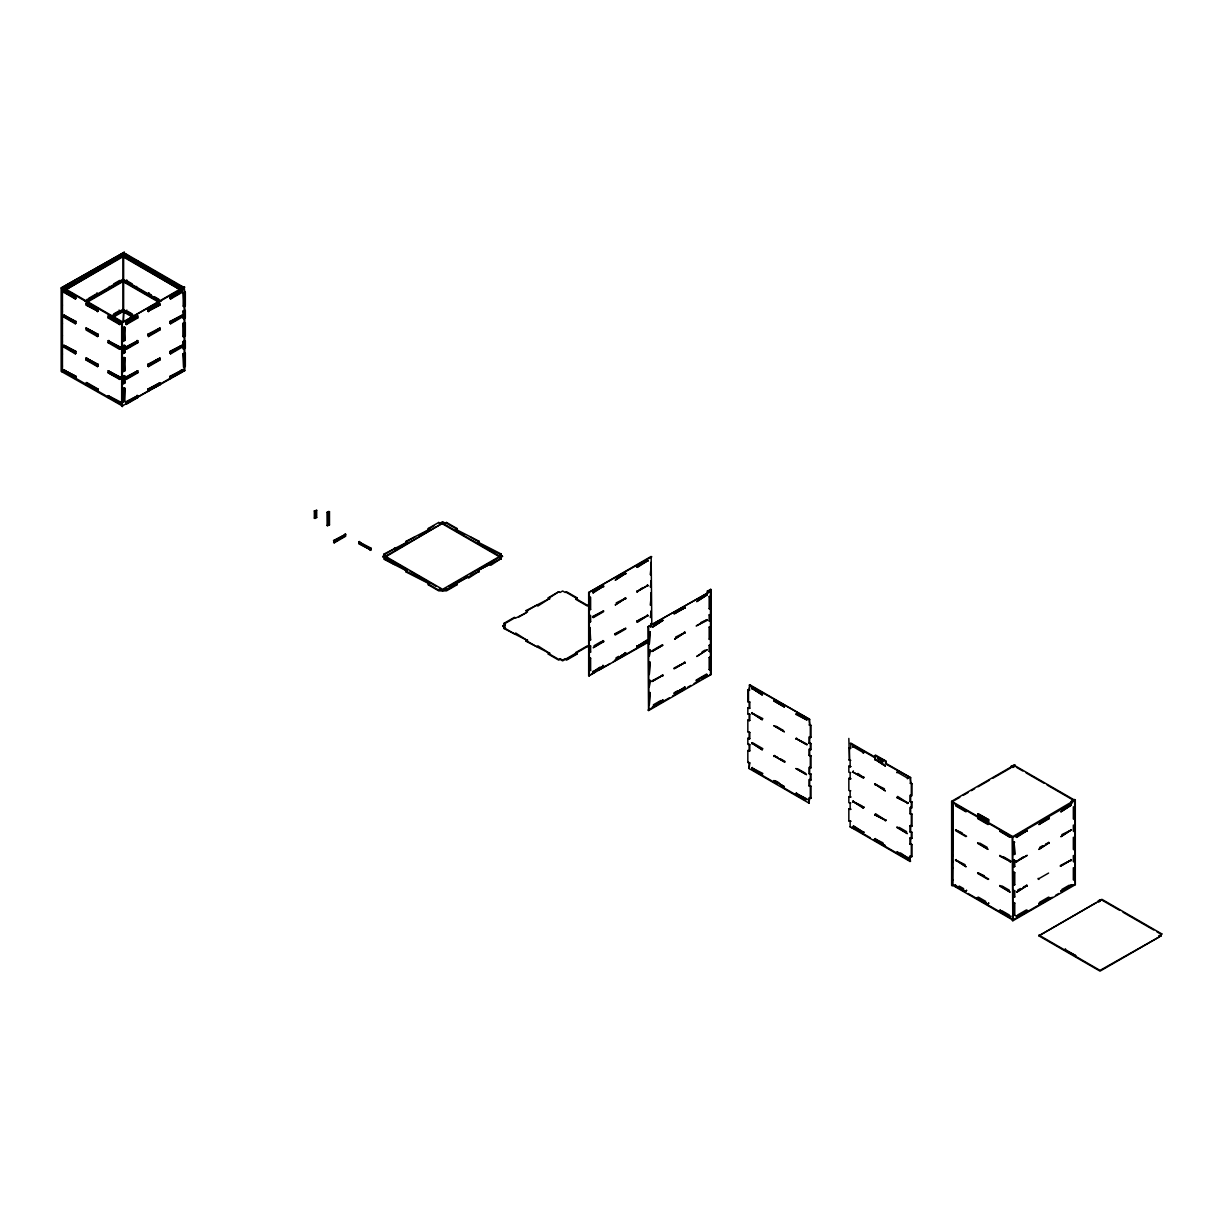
<?xml version="1.0" encoding="UTF-8"?>
<svg xmlns="http://www.w3.org/2000/svg" width="1223" height="1223" viewBox="0 0 1223 1223"><rect width="100%" height="100%" fill="white"/><g stroke="black" fill="none" stroke-linecap="round" stroke-linejoin="round"><path stroke-width="1.5" d="M61.15 287.94L124.287 252.244L61.15 287.94L61.15 371.349L122.331 405.929M66.546 286.32L73.976 282.024M87.185 274.411L97.595 268.387L98.253 269.519L120.374 256.738L119.074 255.989M109.306 261.63L112.287 259.918M115.268 258.191L119.732 255.622M86.374 276.383L65.706 288.307L64.406 286.809M96.755 270.375L87.842 275.527L86.527 274.778M63.886 290.417L75.994 296.654L75.337 298.978L63.886 292.373L63.886 290.417L75.474 296.944L75.337 298.978M126.366 254.338L130.616 257.549M61.807 292.068L62.449 293.199M63.886 292.373L65.048 290.936L75.474 297.709M61.807 304.099L62.449 305.215M135.998 262.012L137.817 260.958M61.807 310.29L62.449 311.422M88.668 298.351L96.113 294.055M113.77 283.858L119.732 280.419M84.907 301.271L122.973 279.287L161.054 301.271M122.973 280.036L87.842 300.338L87.185 299.207M86.986 301.577L122.973 280.801L158.975 301.577M61.807 316.298L62.449 317.43M63.886 315.213L75.994 321.45L75.337 323.774L63.886 317.17L63.886 315.213L75.337 321.832M86.986 302.326L122.973 281.55L158.975 302.326M86.007 303.182L98.115 309.434L98.115 311.376L86.007 305.139L86.007 303.182L97.595 310.474L86.527 304.848L87.185 303.717M126.886 280.036L125.587 281.55L147.708 294.315L149.007 292.817M63.886 317.17L65.048 315.733L74.817 322.123L75.994 321.45M61.807 322.505L62.449 323.636M136.655 286.427L135.998 287.558M86.527 304.084L96.953 310.107L98.115 309.434M159.953 273.723L158.119 275.527L122.973 255.24M61.807 334.521L62.449 335.652M61.807 340.728L62.449 341.859M86.007 327.993L98.115 334.231L97.473 336.554L86.007 329.95L86.007 327.993L97.473 334.598L97.473 336.554M108.144 315.962L120.251 322.199L119.594 324.538L108.144 317.919L108.144 315.962L119.732 322.505L119.074 323.636L108.664 316.864L119.074 322.872L120.251 322.199M113.77 313.914L118.234 311.345M170.486 281.168L169.844 282.299M108.144 317.919L109.306 317.246M111.446 316.008L122.973 309.358L134.515 316.008M112.944 315.901L115.91 314.189M111.522 317.476L122.973 310.856L134.438 317.476M63.886 345.268L75.994 351.505L75.337 353.844L63.886 347.225L63.886 345.268L75.994 351.505M61.807 346.736L62.449 347.867M113.158 317.277L122.973 311.605L132.803 317.277M126.886 310.107L125.587 311.605L133.017 315.901M63.886 347.225L65.048 346.552M123.63 312.553L122.973 322.551M61.807 352.943L62.449 354.074M98.115 334.231L96.953 335.652L97.595 334.521L87.185 328.513M184.811 366.808L184.811 370.6L121.673 406.296L121.673 322.872L184.153 286.809L184.811 292.863M121.673 322.872L184.811 287.176M125.709 322.199L137.817 315.962L137.817 317.919L126.366 324.538L125.709 322.199L126.886 322.872L137.297 316.864L126.886 323.636L126.229 322.505L137.817 315.962M147.845 309.434L159.296 302.815L159.953 305.139L147.845 311.376L147.845 309.434L149.007 310.107L159.433 304.084L159.953 305.139M169.966 296.654L182.074 290.417L182.074 292.373L170.624 298.978L169.966 296.654L170.624 298.978M159.953 303.182L148.365 310.474L159.433 304.848L147.845 311.376M182.074 290.417L170.486 297.709L181.554 292.068L181.432 290.034M125.709 324.156L128.981 322.261M132.252 320.38L135.539 318.484M169.966 298.611L173.238 296.715M176.509 294.819L181.432 291.991M124.15 326.862L122.453 327.84L124.287 328.146L124.807 340.468L124.807 327.244L123.63 340.544L123.63 328.513M182.991 292.893L185.33 292.297L185.33 305.521L183.633 306.499L182.991 292.893L184.811 293.199L184.811 323.208M122.973 328.146L124.287 328.146M184.153 292.817L183.511 305.215L184.811 305.215M124.807 327.244L123.11 328.223L122.453 341.064M185.33 292.297L183.633 293.275L183.633 306.499M61.807 364.958L62.449 366.09M108.144 340.758L120.251 347.011L119.594 349.335L108.144 342.715L108.144 340.758L119.594 347.378L119.594 349.335M120.251 348.952L108.664 341.66L118.234 346.445M108.144 342.715L109.306 341.293M75.474 377.372L65.048 370.6L63.886 372.037L63.886 370.08L75.994 376.317L75.337 378.641L75.474 376.608M86.007 358.049L98.115 364.286L97.473 366.625L86.007 360.005L86.007 358.049L97.473 364.668L97.473 366.625M98.115 366.243L86.527 359.7L87.185 358.584L86.007 360.005M182.991 306.117L185.33 305.521M123.11 341.446L124.807 340.468M108.664 341.66L119.074 347.684L120.251 347.011M124.15 345.085L122.453 346.063L124.287 346.369L124.807 352.683L124.807 345.467L123.63 352.759L123.63 346.736M182.991 311.116L185.33 310.52L185.33 317.735L183.633 318.714L182.991 311.116L184.811 311.422L183.511 311.422L184.153 317.812M122.453 353.279L123.11 346.445L124.287 346.369M123.11 346.445L124.807 345.467M185.33 310.52L183.633 311.498L183.633 318.714M125.709 347.011L137.817 340.758L137.817 342.715L126.366 349.335L125.709 347.011L126.886 347.684L137.297 341.66L126.886 348.433L126.229 347.301M147.845 334.231L159.953 327.993L159.953 329.95L148.487 336.554L147.845 334.231L149.007 334.903L159.433 328.895L159.953 329.95M169.966 321.45L182.074 315.213L182.074 317.17L170.624 323.774L169.966 321.45L171.144 322.123L181.554 316.115L171.144 322.872L170.486 321.756L182.074 315.213M75.994 376.317L63.886 370.08M137.817 340.758L126.366 347.378L126.366 349.335M159.953 327.993L148.365 335.285M86.527 358.951L96.953 364.958L98.115 364.286M125.709 348.952L135.539 343.296M149.481 335.24L159.296 329.568L149.007 334.903M169.966 323.407L178.161 318.683M182.991 318.332L184.811 317.43M123.11 353.661L124.807 352.683M124.15 357.299L122.453 358.278L124.287 358.584L124.807 370.905L124.807 357.682L123.63 370.982L123.63 358.951M182.991 323.331L185.33 322.734L185.33 335.958L182.991 336.554L182.991 323.331L184.811 323.636L184.811 335.652L182.991 336.554M122.973 358.584L124.807 357.682M185.33 322.734L183.511 323.636L184.153 336.035M86.007 384.802L86.665 382.478L98.115 389.082L97.473 391.421L97.473 389.464M108.144 370.829L120.251 377.066L119.594 379.39L108.144 372.786L108.144 370.829L119.594 377.433L119.594 379.39M108.144 372.786L120.251 379.023M122.453 371.502L124.807 370.905M98.115 389.082L96.953 390.519L97.595 389.388L86.007 382.845M120.251 377.066L119.074 378.488L119.732 377.372L109.306 371.349M124.15 375.522L122.453 376.501L124.287 376.806L124.807 383.12L124.807 375.904L123.63 383.196L123.63 377.173M182.991 341.553L185.33 340.957L185.33 348.173L183.633 349.151L182.991 341.553L184.153 341.477M124.807 375.904L122.973 376.806L122.453 383.716M185.33 340.957L183.511 341.859L183.511 347.867L184.811 347.867M125.709 377.066L137.817 370.829L137.817 372.786L126.366 379.39L125.709 377.066L126.886 377.739L137.297 371.731L137.817 372.786M147.845 364.286L159.953 358.049L159.953 360.005L148.487 366.625L147.845 364.286L149.007 364.958L159.433 358.951L159.953 360.005M169.966 351.505L182.074 345.268L182.074 347.225L170.624 353.844L169.966 351.505L182.074 345.268M136.655 371.349L126.886 377.739M157.293 359.44L149.007 364.958M180.912 345.803L170.486 352.56M137.817 370.829L126.366 377.433L126.366 379.39M159.953 358.049L148.487 364.668L148.487 366.625M125.709 379.023L137.297 372.48M147.845 366.243L159.433 359.7M169.966 353.462L181.554 346.17L171.144 352.943M182.991 348.769L185.33 348.173M123.11 384.098L124.807 383.12M109.306 396.909L108.144 397.582L108.144 395.625L120.251 401.863L119.594 404.201L119.594 402.245M124.15 387.737L122.453 388.715L124.287 389.021L124.287 401.037L122.973 401.037L124.807 401.343L124.807 388.119L124.15 400.961M182.991 353.768L185.33 353.172L185.33 366.396L183.633 367.374L182.991 353.768L184.811 354.074L184.153 366.472L183.511 354.074L184.811 354.074M122.453 401.939L123.11 389.082L124.287 389.021M123.11 389.082L124.807 388.119M185.33 353.172L183.633 354.15L183.633 367.374M108.664 397.276L119.074 402.535L120.251 401.863M123.11 402.321L124.807 401.343M125.709 401.863L137.817 395.625L137.817 397.582L126.366 404.201L125.709 401.863L126.886 402.535L137.297 397.276L137.175 395.258M147.845 389.082L159.953 382.845L159.953 384.802L147.845 391.039L147.845 389.082L149.007 390.519L148.365 389.388L153.563 386.376M169.966 376.317L182.074 370.08L182.074 372.037L169.966 378.274L169.966 376.317L171.144 376.99L181.554 370.982L171.984 375.751M127.528 401.419L130.142 399.906M131.442 399.157L137.297 396.527M154.878 385.627L158.776 383.38M126.886 402.535L137.817 395.625M159.953 382.845L148.487 389.464L148.487 391.421M182.074 370.08L170.624 376.684L170.624 378.641M148.365 390.137L159.433 383.747L159.953 384.802M121.673 406.296L122.973 405.547M125.709 403.819L159.433 384.511M160.198 384.053L181.554 371.731L181.432 369.698M184.811 370.6L182.854 370.982L182.854 369.468M314.342 510.924L316.681 510.312L316.681 517.528L314.342 518.124L314.342 510.924L316.161 511.214L316.161 517.237L314.342 518.124M316.161 511.214L314.861 511.214L314.984 518.506M314.984 511.29L316.681 510.312M327.122 512.284L329.476 511.688L329.476 524.912L327.122 525.508L327.122 512.284L328.941 512.59L328.941 524.606L327.122 525.508M329.476 511.688L327.642 512.59L327.779 525.89M333.573 540.52L345.681 534.283L345.681 536.224L334.231 542.844L333.573 540.52L334.75 541.942L334.093 540.811L345.681 534.283M334.093 541.56L345.161 535.185L334.75 541.942M333.573 542.462L345.039 535.857L345.039 533.901M358.798 541.835L370.89 548.072L370.89 550.029L358.798 543.792L358.798 541.835L370.37 549.127L359.317 543.501L359.959 542.37L359.317 543.501M370.89 548.072L369.728 549.509M384.037 554.019L385.352 555.517L384.037 554.019L407.473 541.988L395.763 549.509L394.463 548.011M407.473 542.737L406.174 541.239L429.609 529.223L419.351 535.888M429.609 529.972L428.295 528.458L438.721 522.45L440.02 523.199L442.619 521.701L445.218 523.199L446.517 522.45L456.943 528.458L455.629 529.972L456.943 528.458M384.037 554.768L395.105 548.378M406.174 541.988L415.101 536.836M428.295 529.223L434.257 525.783M382.738 557.015L385.352 554.768M438.721 522.45L440.02 523.948L442.619 522.45L445.218 523.948L446.517 522.45M442.619 523.199L385.352 556.266L442.619 589.333L499.886 556.266L442.619 523.199L385.352 557.015L406.617 569.307M384.037 558.529L394.463 564.537L395.763 563.788L407.473 571.309L384.037 559.278L385.352 557.78L382.738 556.266M428.142 583.233L406.174 572.058L407.473 570.545M479.064 541.239L477.765 542.737L479.064 541.239L455.629 529.223M406.174 572.058L407.473 571.309M406.174 571.309L429.609 583.325L428.295 584.823L438.721 590.847L446.517 590.847L456.943 584.823L455.629 583.325L456.943 584.823M477.765 541.988L501.201 554.019L499.886 555.517L501.201 554.019M428.295 584.823L429.609 584.074M482.152 545.275L501.201 554.768M428.295 584.074L438.721 590.082L440.02 589.333L442.619 590.847L445.218 589.333L446.517 590.082L456.943 584.074M439.347 588.202L442.619 590.082L445.891 588.202M449.162 586.306L460.612 579.702M463.899 577.806L467.171 575.911M470.442 574.03L499.886 557.015L442.619 523.948M455.629 583.325L479.064 571.309L468.654 578.066L467.354 577.317L445.875 589.715M477.765 570.545L501.201 558.529L490.775 565.286L489.475 564.537L477.765 570.545L479.064 571.309M499.886 557.78L502.5 556.266L499.886 557.78L501.201 558.529M504.059 623.302L505.359 624.815L504.059 623.302L514.47 617.294L515.77 618.043L527.495 612.035L526.18 610.537L549.616 598.506L537.906 606.027L536.607 605.278L526.18 611.286M549.616 599.255L548.317 597.757L558.728 591.749L560.027 592.498L562.641 590.984L565.24 592.498L566.539 591.749L576.95 597.757L575.651 599.255L576.95 597.757M504.059 624.051L515.128 617.676M548.317 598.506L558.728 591.749M502.76 625.564L505.359 627.812L502.76 626.314L505.359 624.051M502.76 626.314L505.359 624.815M518.705 617.111L526.028 612.876M504.059 627.812L514.47 633.835L515.77 633.071L527.495 640.592L504.059 628.561L505.359 627.063M504.059 628.561L505.359 627.812M648.511 642.121L588.676 675.906L588.676 592.498L651.156 556.419L651.798 625.045M588.676 592.498L651.798 556.801M592.574 591.749L603.642 586.107L593.231 592.865L592.574 591.749L593.231 592.865M616.193 578.112L625.763 573.327L615.352 580.099L625.763 573.327M636.831 566.188L647.9 560.547L637.489 567.319L636.831 566.188L637.489 567.319M592.574 592.498L603.642 586.107M636.831 566.937L647.9 560.547M526.18 640.592L536.607 646.6L537.906 645.851L549.616 653.372L526.18 641.341L527.495 639.843M575.651 598.506L587.361 605.278L588.676 604.514M526.18 641.341L527.495 640.592M575.651 599.255L587.361 606.027L588.676 605.278M590.617 609.406L589.318 609.406L590.617 609.406L590.617 597.374L589.318 597.374M592.574 616.545L603.642 610.904L592.574 617.294M616.193 602.908L625.763 598.123L615.352 604.896L625.763 598.123M636.831 591.749L647.9 585.358L636.831 591.749L642.778 587.56M593.231 617.676L603.642 611.653M590.617 621.62L589.318 621.62L590.617 621.62L590.617 615.597L589.318 615.597M589.975 628.194L590.617 639.843L589.318 639.843L590.617 639.843M576.95 654.122L575.651 652.623L576.95 654.122L566.539 660.13L565.24 659.38L562.641 660.879L560.027 659.38L558.728 660.13L548.317 654.122L549.616 652.623M548.317 654.122L549.616 653.372M548.317 653.372L558.728 659.38L560.027 658.631L562.641 660.13L565.24 658.631L566.539 659.38L576.95 653.372M575.651 652.623L587.361 645.851L588.676 646.6M565.882 658.998L587.361 646.6L588.676 647.349M590.617 646.034L589.318 646.034L590.617 646.034L590.617 652.058L589.318 652.058L590.617 652.058M594.057 645.744L601.502 641.448M614.695 633.835L625.763 628.194L614.695 634.584M638.314 620.199L647.9 615.414L637.489 622.186L636.831 621.055L637.489 622.186M603.642 640.974L593.231 647.731L603.642 641.723L602.985 640.592L603.642 641.723M636.831 621.804L647.9 615.414M615.352 634.951L625.763 628.943M590.617 658.249L589.318 658.249L590.617 658.249L590.617 670.28L589.318 670.28L590.617 670.28M707.215 592.544L707.215 591.045L711.129 589.547L711.129 674.469L648.649 710.548L647.991 626.742L707.872 592.926L707.872 591.428L711.129 589.547M647.991 626.742L711.129 591.045L708.53 591.045M653.388 625.136L660.817 620.841M674.026 613.212L685.094 607.586L674.683 613.594M697.645 599.576L706.573 594.424M674.026 613.961L685.094 607.586M709.172 596.686L710.471 596.686L709.172 596.686L709.172 608.702L710.471 608.702L709.172 608.702M603.642 666.52L602.985 665.388L603.642 666.52L592.574 672.161L600.019 667.116M616.01 657.882L618.609 656.369M625.763 652.99L615.352 659.763L625.763 652.99L620.565 656.002M647.242 640.592L636.831 646.6L647.242 639.843M592.574 672.161L603.642 665.771M636.831 646.6L647.9 640.21M590.312 674.958L595.249 672.115M598.536 670.219L610.048 663.569M613.335 661.674L647.854 641.739M709.172 614.909L710.471 614.909L709.172 614.909L709.172 620.917L710.471 620.917L709.172 620.917M651.905 650.789L662.316 644.781M675.509 637.152L685.094 632.383L674.683 639.14L685.094 632.383M700.626 622.66L707.215 619.602L696.162 625.993M651.905 651.538L662.958 645.163L652.547 651.171M707.215 620.351L696.804 625.61M709.172 627.124L710.471 627.124L709.172 627.124L709.172 639.14L710.471 639.14L709.172 639.14M709.172 645.347L710.471 645.347L709.172 645.347L709.172 651.355L710.471 651.355L709.172 651.355M651.905 680.859L662.958 675.218L652.547 681.226M674.026 668.079L685.094 662.438L674.683 668.461M702.109 651.874L705.075 650.147M651.905 681.608L662.958 675.218M674.026 668.828L685.094 662.438M709.172 657.561L710.471 657.561L709.172 657.561L709.172 669.577L710.471 669.577L709.172 669.577M653.388 704.8L660.817 700.504M674.026 692.875L677.939 690.628M674.683 693.258L685.094 687.25L679.881 690.246M696.162 680.11L706.573 674.087M674.026 693.624L685.094 687.25M696.162 680.859L707.215 674.469L696.804 680.477M647.991 710.166L669.363 697.829M672.65 695.933L684.161 689.283M687.448 687.387L690.75 685.476M694.037 683.581L698.96 680.737M702.247 678.841L711.129 674.469M749.791 684.758L749.133 690.399L749.791 684.758L809.672 719.338L809.672 724.597L810.971 725.346L810.971 737.377L809.015 736.995L809.015 743.202L810.971 743.569L810.971 749.577L809.015 749.21L809.015 755.401L810.971 755.783L810.971 767.815L809.015 767.433L809.015 773.639L810.971 774.006L810.971 780.014L809.015 779.647L809.015 785.839L810.971 786.221L810.971 798.252L809.015 797.87L809.015 803.129L809.672 797.488L810.971 798.252M749.133 763.305L749.133 768.564L749.791 762.923L747.834 762.541L747.834 750.525L749.791 750.891L749.791 744.7L747.834 744.318L747.834 738.31L749.791 738.692L749.791 732.485L747.834 732.103L747.834 720.087L749.791 720.454L749.791 714.263L747.834 713.88L747.834 707.872L749.791 708.255L749.791 702.048L747.834 701.666L747.834 689.65L749.791 690.032M751.748 688.152L762.8 693.777L762.158 694.909L751.748 688.152L762.158 694.909M751.748 688.901L752.39 687.769M747.834 701.666L749.791 702.048M747.834 707.872L749.791 708.255M747.834 713.88L749.791 714.263M751.748 712.948L762.8 718.589L762.158 719.705L751.748 712.948L762.158 719.705M751.748 713.697L752.39 712.566M747.834 720.087L749.791 720.454M747.834 738.31L749.791 738.692M807.058 720.087L796.005 713.697L807.058 719.338M751.748 743.752L752.39 742.636L762.8 748.644L762.158 749.775L751.748 743.003L762.158 749.775M747.834 750.525L749.791 750.891M749.133 685.14L809.672 719.338M809.015 719.705L809.672 724.597M809.015 724.964L810.971 725.346M806.416 744.517L796.005 738.493L807.058 744.134M796.005 739.242L796.647 738.126M751.748 767.815L762.8 773.44L762.158 774.572L751.748 767.815L762.158 774.572M751.748 768.564L752.39 767.433M784.279 761.791L773.869 755.783L777.492 757.129M773.869 756.533L774.526 755.401M809.015 743.202L810.971 743.569M809.015 755.401L810.971 755.783M850.138 748.705L848.838 747.956L850.78 748.338L850.78 743.08L875.515 757.358M852.737 746.458L863.805 752.848M852.737 747.207L853.394 746.076M809.015 773.639L810.971 774.006M848.838 738.432L849.481 759.605M863.805 752.099L863.148 753.215M848.838 759.987L850.78 760.354M806.416 799.368L796.005 793.36L807.058 799.001M809.015 785.839L810.971 786.221M796.005 794.109L796.647 792.978M848.838 766.179L850.78 766.561L848.838 766.179L848.838 772.202L850.78 772.569M850.138 743.446L874.873 757.725L875.515 755.095L885.926 761.103L885.926 763.366L910.661 777.645L910.661 782.903L911.961 783.653L911.961 795.684L910.019 795.302L910.019 801.508L911.961 801.875L911.961 807.899L910.019 807.516L910.019 813.723L911.961 814.09L911.961 826.121L910.019 825.739L910.019 831.946L911.961 832.313L911.961 838.336L910.019 837.954L910.019 844.16L911.961 844.527L911.961 856.559L910.019 856.176L910.019 861.435L910.019 856.176M857.858 773.456L863.805 777.645L852.737 772.003L853.394 770.887M874.873 759.238L885.284 765.995L874.873 759.238L882.96 763.152M877.472 757.725L883.327 761.103M874.873 759.987L875.515 758.856M848.838 778.394L850.78 778.776L848.838 778.394L848.838 790.425L850.78 790.792M874.873 755.478L885.926 761.103M885.284 761.486L885.926 763.366M863.805 776.895L863.805 777.645M848.838 796.616L850.78 796.999L848.838 796.616L848.838 802.64L850.78 803.007M874.873 784.035L885.284 790.792L874.873 784.035L884.443 788.804M874.873 784.784L875.515 783.653M896.994 772.003L908.062 778.394M896.994 772.753L897.651 771.637M863.148 808.082L863.805 806.951L863.148 808.082L852.737 801.325L862.322 806.095M852.737 802.074L853.394 800.943M848.838 808.831L850.78 809.213L848.838 808.831L848.838 820.862L850.78 821.229L848.838 820.862M908.062 777.645L907.405 778.776M885.284 763.748L910.661 777.645M910.019 778.027L910.661 782.903M910.019 783.286L911.961 783.653M896.994 797.564L897.651 796.433L908.062 803.19L896.994 797.564L908.062 803.19M850.138 821.611L850.138 826.87L855.641 829.301M853.394 825.739L863.805 832.511L853.394 826.488M874.873 814.839L875.515 813.723L885.926 820.48L874.873 814.839L885.926 820.48M908.062 802.441L907.405 803.572M910.019 801.508L911.961 801.875M863.805 831.762L863.805 832.511M885.926 819.731L885.284 820.862M910.019 813.723L911.961 814.09M874.873 838.902L885.284 845.659L874.873 838.902L882.96 842.815M874.873 839.651L875.515 838.519M896.994 826.87L907.405 833.627L896.994 827.619M965.299 891.857L966.598 890.344L965.299 891.857L953.573 885.085L951.632 885.467L951.632 801.294L1014.754 764.849L1014.754 766.347L1012.812 767.478L1012.155 766.347M1010.855 766.347L1014.754 764.849M910.019 825.739L911.961 826.121M959.856 797.304L951.632 802.043L1012.812 837.373L1072.036 803.175L1071.379 801.294L1071.379 802.792M963.143 795.393L968.081 792.55M971.368 790.654L974.655 788.743M977.957 786.848L989.468 780.198M992.755 778.302L1010.855 767.845M1010.855 767.096L1014.754 765.598L1074.635 800.163M952.274 806.186L952.931 807.302M955.53 805.055L966.598 811.445M910.019 831.946L911.961 832.313M910.019 837.954L911.961 838.336M952.274 818.202L952.931 819.334M896.994 851.667L908.062 858.057L900.617 853.012M910.019 844.16L911.961 844.527M952.274 824.409L952.931 825.525M977.666 816.322L978.308 813.692L988.719 819.7L988.719 821.214L977.666 815.573L988.719 821.214M952.274 830.417L952.931 831.548M908.062 857.308L908.062 858.057M966.598 836.242L955.53 829.851L962.134 832.909M977.666 817.835L988.719 824.21M952.274 836.624L952.931 837.74M977.666 814.075L988.719 819.7M952.274 848.64L952.931 849.771M952.274 854.846L952.931 855.962M977.666 842.632L988.077 849.389L977.666 843.381M999.787 830.6L1010.198 837.373L999.787 831.35M952.274 860.854L952.931 861.986M955.53 859.907L965.941 866.679L955.53 859.907L965.115 864.692M955.53 860.671L956.187 859.54M952.274 867.061L952.931 868.177M1071.379 801.294L1075.292 799.796L1075.292 884.718L1012.812 920.781L1012.155 836.991L1075.292 799.796M1073.335 801.677L1072.678 801.294M1017.551 835.385L1027.121 830.6L1016.71 837.373L1016.068 836.242L1016.71 837.373M1039.672 822.605L1044.136 820.021M1061.809 809.825L1069.238 805.529M1016.068 836.991L1027.121 830.6M1049.258 817.835L1038.847 824.592L1049.258 818.584L1048.6 817.453L1049.258 818.584M1014.112 841.883L1013.454 854.281L1014.754 854.281L1014.112 841.883L1014.754 854.281M1014.754 842.25L1012.812 841.883M952.274 879.077L952.931 880.208M999.787 855.412L1010.855 861.787L999.787 856.161M954.888 885.085L965.941 891.475L954.888 885.849L955.53 884.718M988.719 879.077L977.666 872.687L984.27 875.744M1012.812 866.113L1014.754 866.495L1014.754 860.472L1012.812 860.105M1016.068 861.787L1027.121 855.412L1016.068 861.787L1023.498 856.742M1039.672 847.401L1042.653 845.689M1045.634 843.977L1049.258 842.632L1038.847 849.389L1049.258 842.632M1061.809 834.636L1070.736 830.234M1012.812 884.336L1014.754 884.718L1014.754 872.687L1012.812 872.32M977.009 897.865L988.077 904.256L977.009 897.865L978.308 897.116L985.753 901.412M999.787 885.467L1010.198 892.224L999.787 886.216M1012.812 896.551L1014.754 896.933L1014.754 890.91L1012.812 890.543M1017.551 890.237L1020.517 888.525M1023.498 886.813L1027.121 885.467L1016.71 892.224L1027.121 885.467M1038.189 879.077L1048.6 873.069M1060.326 865.548L1071.379 859.907L1060.968 865.93M1060.326 866.297L1071.379 859.907M1013.454 919.665L999.145 911.395L1000.445 909.897M999.145 911.395L999.787 910.264L1010.198 917.036L999.145 910.646M1012.812 914.773L1014.754 915.156L1014.754 903.124L1012.812 902.757M1010.855 915.905L1009.556 917.403L1010.855 916.654M1017.551 915.049L1026.479 909.897L1027.779 910.646L1016.71 917.036L1027.779 910.646M1039.489 902.375L1048.6 897.116L1049.9 897.865L1038.847 903.507L1039.489 904.623L1052.3 897.239M1061.809 889.488L1069.238 885.192M1073.993 884.718L1060.968 891.475L1071.379 884.718L1072.036 885.849L1071.379 884.718M1038.847 904.256L1049.9 897.865M1060.968 891.475L1072.036 885.085M1012.155 920.415L1037.731 905.647M1055.541 895.374L1058.766 893.493M1161.193 935.824L1160.551 934.693L1161.193 935.824L1158.594 935.824L1159.251 936.94L1100.027 971.138L1038.847 935.824L1100.027 900.495M1100.027 899.746L1100.027 901.244L1099.37 900.128L1101.969 899.364L1161.85 933.944L1160.551 935.442M1038.847 935.824L1096.42 902.574M1098.071 900.877L1098.713 901.993L1100.027 901.244M1099.37 900.128L1101.969 900.128L1119.779 910.401M1064.881 949.338L1075.934 955.729L1064.881 950.103L1065.523 948.972M1160.551 934.693L1161.85 933.944M1038.847 935.06L1100.027 970.389L1160.551 936.191M1016.374 767.28L1022.856 771.025M1026.082 772.89L1043.892 783.163M1047.133 785.028L1074.635 800.912M183.511 287.176L123.63 252.611L123.63 322.184M1012.812 765.98L1013.454 767.096M182.854 287.558L122.973 252.993L122.973 310.107L120.374 311.605L119.074 310.107M133.903 259.444L137.175 261.325M147.845 267.485L159.433 274.778M171.602 281.214L181.432 286.885M126.229 255.622L130.693 258.191M133.674 259.918L136.655 261.63M148.365 268.387L158.776 274.411M171.984 282.024L179.414 286.32M182.854 289.056L122.973 254.491L63.107 289.056L63.107 287.558L122.973 322.123M159.586 276.383L180.255 288.307L182.074 286.503L182.074 288.46M182.074 292.373L180.912 290.936L171.144 298.076M647.9 561.311L647.242 560.18M108.664 261.248L109.963 262.012M126.229 280.419L132.191 283.858M148.365 293.199L151.331 294.911M154.312 296.623L158.776 299.207L158.119 300.338L149.206 295.186M647.9 586.107L647.242 584.976M625.763 574.076L625.121 572.96M685.094 608.335L684.437 607.204M109.306 286.427L109.963 287.558M636.831 590.984L637.489 592.115M96.953 292.817L98.253 294.315M75.474 281.168L76.116 282.299M127.727 311.345L132.191 313.914M625.763 598.888L625.121 597.757M685.094 633.132L684.437 632.001M1049.258 843.381L1048.6 842.25M136.655 317.246L137.817 317.919M603.642 586.857L602.985 585.725M1027.121 831.35L1026.479 830.234M180.912 346.552L182.074 347.225M647.9 616.163L647.242 615.047M1071.379 860.671L1070.736 859.54M122.331 322.505L62.449 287.94L62.449 371.349M877.472 758.474L882.685 761.486M951.632 801.294L1012.812 836.608L1012.812 920.781M776.009 701.406L783.454 705.702M955.53 805.804L965.941 811.812M977.666 818.584L988.077 824.592M64.529 291.991L69.451 294.819M72.723 296.715L75.994 298.611M86.665 304.772L98.115 311.376M110.422 318.484L120.251 324.156M74.817 298.076L64.406 292.068L64.529 290.034M796.005 714.446L806.416 719.705M747.834 689.65L749.133 690.399M137.297 341.66L137.817 342.715M1075.292 884.718L1074.635 799.414M1123.004 912.266L1153.763 930.015M1156.989 931.895L1160.23 933.76M445.875 522.832L456.943 529.223M470.136 536.836L479.064 541.988M565.882 592.115L576.95 598.506M499.886 554.768L502.5 556.266M182.074 372.037L180.912 370.6M457.096 530.813L464.419 535.047M685.094 663.187L684.437 662.071M810.971 737.377L809.672 736.613L809.672 742.82M1012.812 853.899L1014.112 854.648M499.886 558.529L501.201 559.278M1016.068 861.038L1016.71 862.169M1013.454 859.723L1014.754 860.472M979.806 843.106L987.236 847.401M1003.41 856.742L1010.855 861.038L1010.198 862.169M66.546 316.604L73.976 320.9M636.831 645.851L637.489 646.982M776.009 726.202L783.454 730.498M1060.968 890.726L1061.625 891.857M97.595 335.285L86.527 328.895L98.115 336.187M796.005 738.493L807.058 744.883M955.53 830.6L965.941 836.624M1038.189 878.328L1038.847 879.459M75.994 323.407L64.406 316.864L64.529 314.831M852.737 772.003L863.148 778.027M1014.754 866.495L1013.454 866.495L1014.112 860.105L1014.112 866.862M428.295 528.458L429.609 529.223M548.317 597.757L549.616 598.506M810.971 749.577L809.672 748.828L809.672 755.034M1013.454 871.938L1014.754 872.687M625.763 653.739L625.121 652.623M685.094 687.999L684.437 686.867M662.958 675.967L662.316 674.836M1027.121 886.216L1026.479 885.085M477.765 571.309L479.064 572.058M1014.754 884.718L1013.454 884.718L1014.112 872.32L1014.112 885.085M748.491 731.736L749.791 732.485M810.971 767.815L809.672 767.05L809.672 773.257M1038.847 903.507L1039.489 904.623M1013.454 890.161L1014.754 890.91M406.174 541.239L407.473 541.988M526.18 610.537L527.495 611.286M1001.927 885.956L1009.372 890.237M65.048 345.803L75.474 351.811L75.337 353.844M88.668 359.44L96.113 363.735M780.473 758.841L784.937 761.425M798.13 769.038L805.575 773.333M899.134 827.36L906.579 831.64M119.732 378.121L108.664 372.48M773.869 755.783L784.937 762.174M852.737 801.325L863.805 807.7M977.666 873.436L988.077 879.459M75.994 353.462L64.406 346.17L74.817 352.943M1014.754 896.933L1013.454 896.933L1014.112 890.543L1014.112 897.3M748.491 743.951L749.791 744.7M810.971 780.014L809.672 779.265L809.672 785.472M1013.454 902.375L1014.754 903.124M137.817 397.582L136.655 396.16M328.941 512.59L327.642 524.606L329.476 524.912M592.574 671.412L593.231 672.528M1014.754 915.156L1013.454 915.156L1014.112 902.757L1014.112 915.523M748.491 762.174L749.791 762.923M910.661 855.81L911.961 856.559M959.153 886.064L963.617 888.632M1001.927 910.753L1009.372 915.049M108.144 395.625L119.074 402.535M776.009 781.069L778.99 782.781M97.595 390.137L86.527 384.511M796.005 793.36L807.058 799.75M64.529 371.654L75.994 378.274M86.665 384.435L98.115 391.039M110.422 398.148L113.708 400.043M116.98 401.924L120.251 403.819M74.817 377.739L64.406 371.731L64.529 369.698M76.055 378.457L119.747 403.682M316.681 517.528L314.861 517.237L315.503 510.847M409.888 571.187L436.076 586.306M852.737 826.87L863.148 832.878M896.994 852.416L907.405 858.439M968.142 893.493L998.901 911.257M359.317 542.737L370.37 549.127M753.032 770.047L777.293 784.065M780.534 785.93L804.81 799.949M858.882 831.166L870.21 837.709M873.436 839.574L910.661 861.068M1012.812 920.032L952.931 885.467L952.931 802.043L952.274 885.849M345.161 535.185L345.161 535.934M370.89 550.029L359.44 543.425L359.44 541.468M384.695 558.147L395.105 564.17M749.133 768.564L809.015 803.129M850.138 826.87L910.019 861.435M988.077 820.083L988.077 822.33M978.308 813.692L978.308 815.191M911.318 784.035L911.318 796.051M911.318 802.257L911.318 808.265M911.318 814.472L911.318 826.488M911.318 832.695L911.318 838.703M911.318 844.91L911.318 856.926M910.661 794.935L910.661 801.126M910.661 807.149L910.661 813.341M910.661 825.372L910.661 831.564M910.661 837.572L910.661 843.778M850.138 760.737L850.138 766.928M850.138 772.951L850.138 779.143M850.138 791.174L850.138 797.365M850.138 803.389L850.138 809.58M849.481 748.338L849.481 760.354M810.314 725.728L810.314 737.744M810.314 743.951L810.314 749.959M810.314 756.166L810.314 768.182M810.314 774.388L810.314 780.396M810.314 786.603L810.314 798.619M749.133 702.43L749.133 708.621M749.133 714.629L749.133 720.836M749.133 732.867L749.133 739.059M749.133 745.067L749.133 751.274M748.491 690.032L748.491 702.048M710.471 589.165L710.471 674.087M709.829 591.794L709.172 590.678L709.172 592.177M709.829 596.304L709.829 609.085M709.829 614.527L709.829 621.299M709.829 626.742L709.829 639.522M709.829 644.964L709.829 651.737M709.829 657.179L709.829 669.959M651.156 626.742L651.156 623.302L650.498 627.124M648.649 627.124L648.649 710.548M589.975 597.007L589.975 609.773M589.975 615.23L589.975 621.987M589.975 627.445L589.975 640.21M589.975 645.668L589.975 652.425M589.975 657.882L589.975 670.647M589.318 592.865L589.318 676.288M370.248 548.454L370.248 550.411M334.231 540.887L334.231 542.844M328.819 511.306L328.819 524.545M184.811 336.478L184.811 353.539M184.153 286.809L184.153 292.496M184.153 293.566L184.153 311.452M184.153 311.789L184.153 322.826M184.153 324.003L184.153 341.783M184.153 342.226L184.153 353.157M184.153 354.441L184.153 370.233M183.633 323.713L183.633 336.937M183.633 341.936L183.633 349.151M171.144 376.99L170.486 376.608M170.624 321.832L170.624 323.774M170.624 351.888L170.624 353.844M149.007 268.77L147.708 269.519M148.487 309.801L148.487 311.758M148.487 334.598L148.487 336.554M137.175 340.391L137.175 342.348M126.886 255.989L125.587 256.738M126.366 322.582L126.366 324.538M126.366 402.245L126.366 404.201M123.63 389.388L123.63 401.419M123.11 358.645L123.11 371.884M122.331 323.254L122.331 406.678M119.732 347.301L119.074 347.684M119.594 322.582L119.594 324.538M108.786 340.391L108.786 342.348M97.595 364.592L96.953 364.958M97.473 309.801L97.473 311.758M86.665 357.682L86.665 359.623M75.474 321.756L75.337 323.774M61.807 288.307L61.807 371.731M122.973 255.989L65.706 289.805L122.973 256.738L180.255 289.805L122.973 255.989M651.156 562.427L650.498 574.825L651.156 562.427M651.156 580.65L650.498 587.04L651.156 580.65M651.156 592.865L650.498 605.263L651.156 592.865M651.156 611.087L650.498 617.477L651.156 611.087M662.958 620.351L652.547 627.124L662.958 620.351M707.215 594.806L696.804 601.563L707.215 594.806M649.948 631.634L649.291 644.032L649.948 631.634M649.948 649.856L649.291 656.247L649.948 649.856M649.948 662.071L649.291 674.469L649.948 662.071M649.948 680.294L649.291 686.684L649.948 680.294M707.215 649.673L696.804 656.43L707.215 649.673M649.948 692.508L649.291 704.907L649.948 692.508M662.958 700.015L652.547 706.787L662.958 700.015M980.922 815.955L980.265 817.071L980.922 815.955M986.12 818.951L985.478 820.083L986.12 818.951M1071.379 805.055L1060.968 811.812L1071.379 805.055M1074.635 806.935L1074.635 819.7L1073.335 818.951L1073.335 806.935L1074.635 806.935M1074.635 825.158L1074.635 831.915L1073.335 831.166L1073.335 825.158L1074.635 825.158M1071.379 829.851L1060.968 836.624L1071.379 829.851M1074.635 837.373L1074.635 850.138L1073.335 849.389L1073.335 837.373L1074.635 837.373M988.719 903.124L987.42 904.623L988.719 903.124M1074.635 855.596L1074.635 862.353L1073.335 861.604L1073.335 855.596L1074.635 855.596M1074.635 867.81L1074.635 880.575L1073.335 879.826L1073.335 867.81L1074.635 867.81M784.279 706.94L773.869 700.917L784.279 706.94M784.279 731.736L773.869 725.728L784.279 731.736M806.416 774.572L796.005 768.564L806.416 774.572M1017.368 916.654L1016.068 915.905L1017.368 916.654M784.279 786.603L773.869 780.58L784.279 786.603"/></g></svg>
